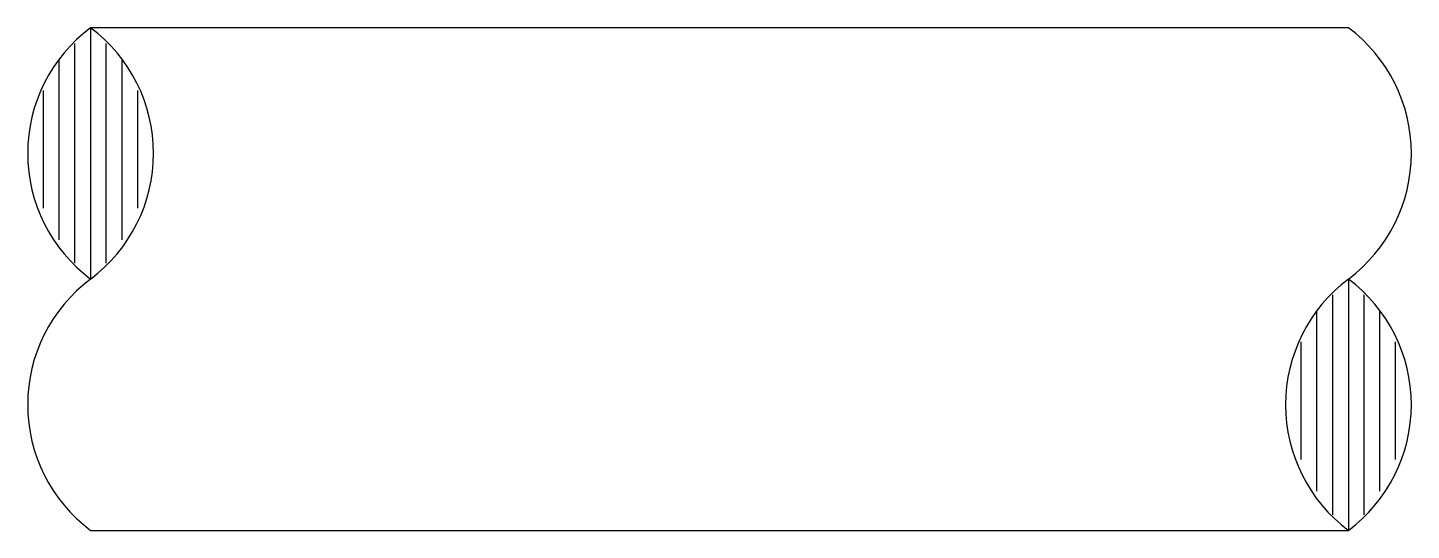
# Model space of a CAD drawing. Extents: x -0.56 to 0.54, y -0.2 to 0.2.
import ezdxf

# ---------------------------------------------------------------- set-up
doc = ezdxf.new("R2010")
doc.units = 0
doc.header["$MEASUREMENT"] = 0
doc.layers.get('0').update_dxf_attribs({"linetype": 'CONTINUOUS'})

msp = doc.modelspace()

# ---------------------------------------------------------------- linework, layer by layer
at = {"color": 7, "linetype": 'CONTINUOUS'}
for p, q in [((-0.505, 0.1968), (-0.505, -0.0032)), ((0.495, 0.1968), (-0.505, 0.1968)), ((-0.5175, 0.0093), (-0.5175, 0.1843)), ((-0.4925, 0.0093), (-0.4925, 0.1843)), ((-0.53, 0.0281), (-0.53, 0.1718)), ((-0.48, 0.0281), (-0.48, 0.1718)), ((-0.5425, 0.0531), (-0.5425, 0.1468)), ((-0.4675, 0.0531), (-0.4675, 0.1468)), ((0.495, -0.0032), (0.495, -0.2032)), ((0.4825, -0.1907), (0.4825, -0.0157)), ((0.5075, -0.1907), (0.5075, -0.0157)), ((0.47, -0.1719), (0.47, -0.0282)), ((0.52, -0.1719), (0.52, -0.0282)), ((0.4575, -0.1469), (0.4575, -0.0532)), ((0.5325, -0.1469), (0.5325, -0.0532)), ((-0.505, -0.2032), (0.495, -0.2032))]:
    msp.add_line(p, q, dxfattribs=at)
for centre, start, end in [((-0.43, 0.0968), 126.8699, 233.1301), ((-0.58, 0.0968), 306.8699, 53.1301), ((0.42, 0.0968), 306.8699, 53.1301), ((-0.43, -0.1032), 126.8699, 233.1301), ((0.57, -0.1032), 126.8699, 233.1301), ((0.42, -0.1032), 306.8699, 53.1301)]:
    msp.add_arc(centre, 0.125, start, end, dxfattribs=at)

doc.saveas('drawing.dxf')
